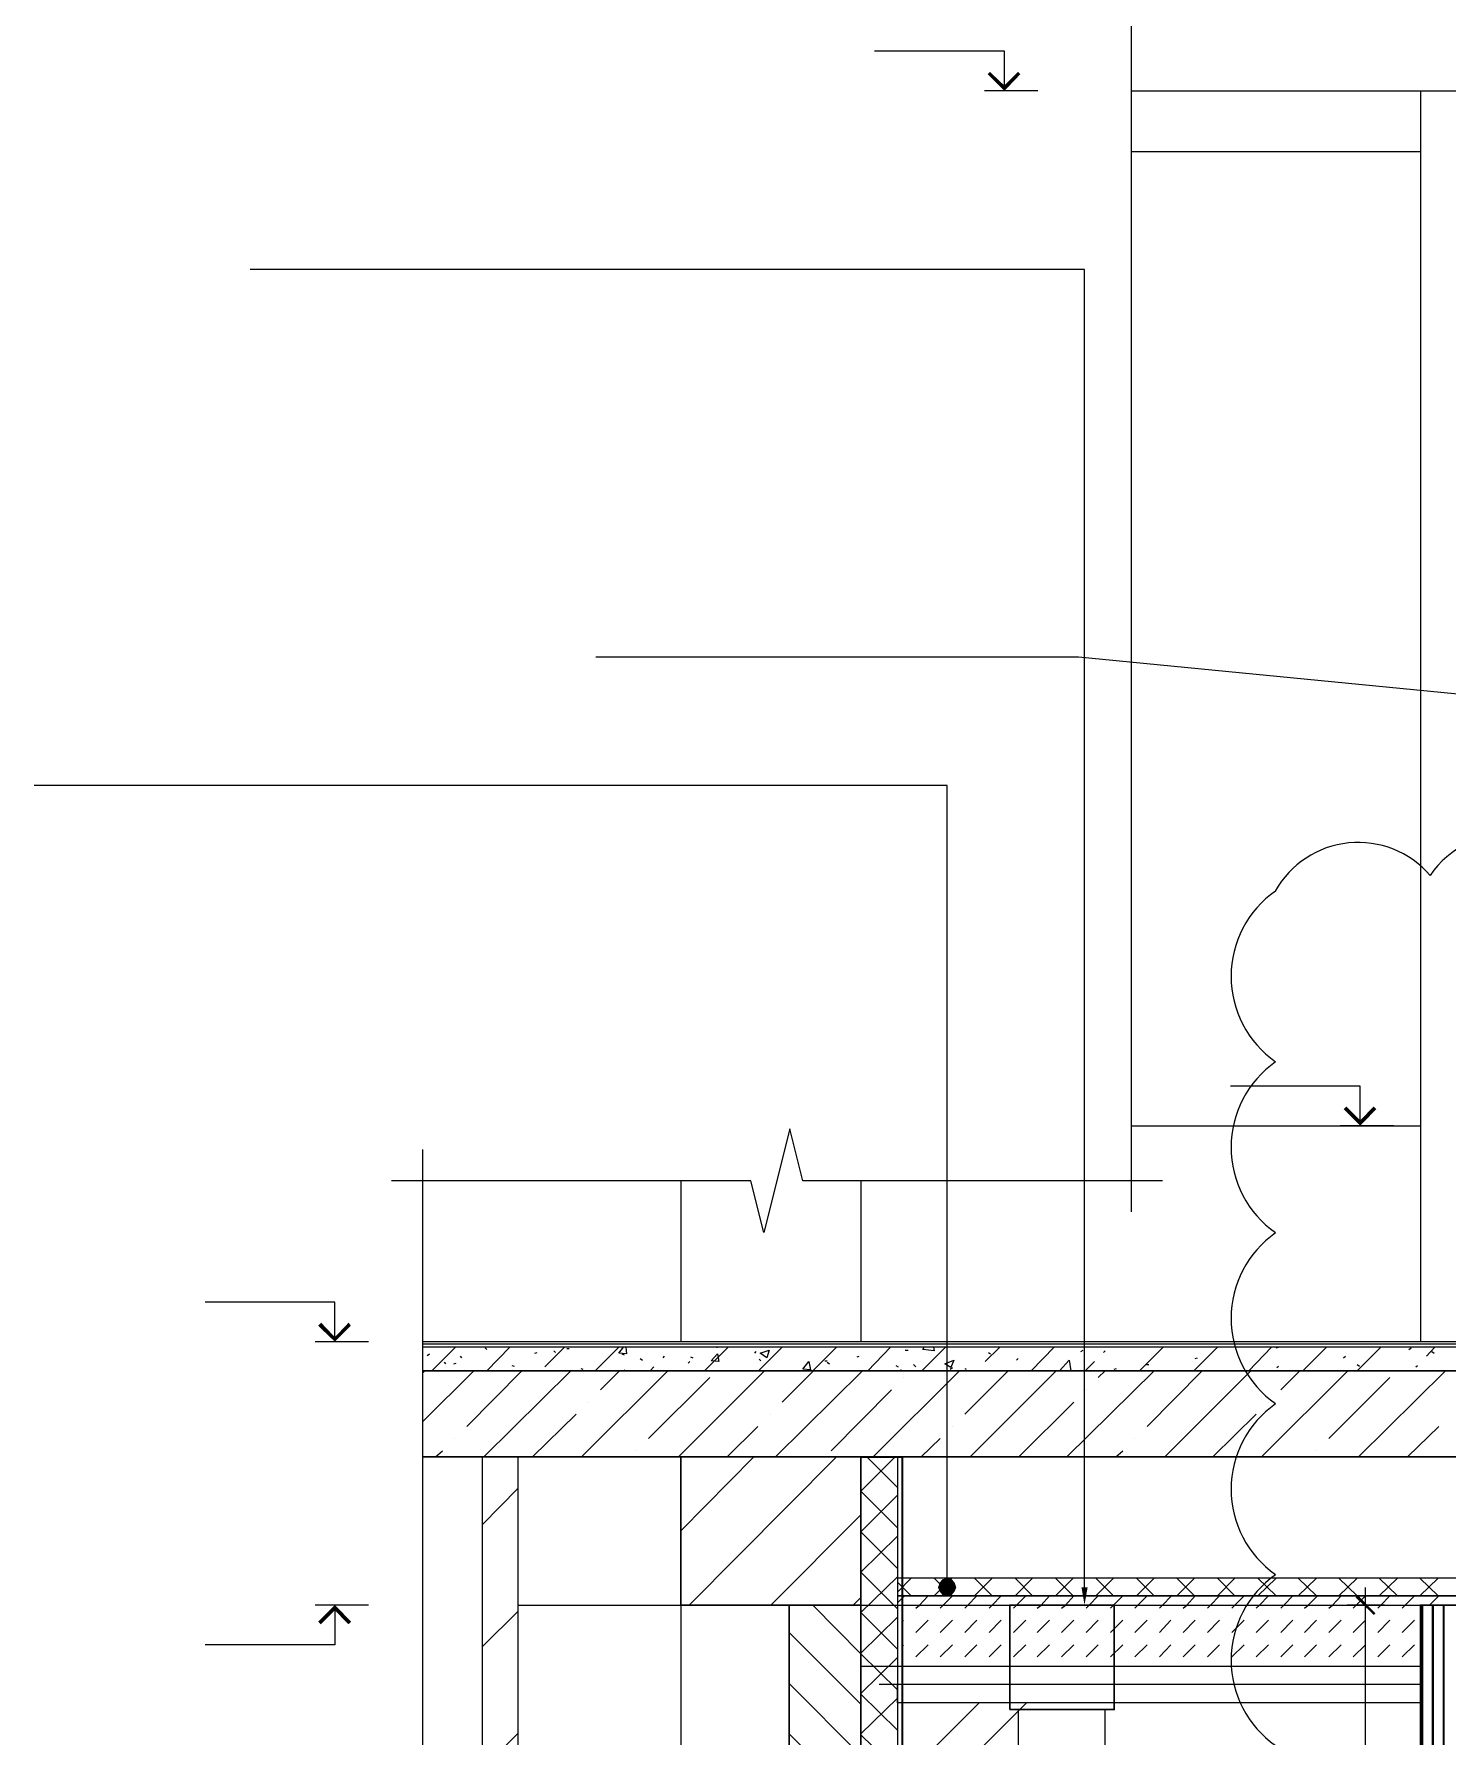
# Model space of a CAD drawing. Header units: millimetres. Extents: x -356862 to 418287, y 0 to 839748.
# Drawn here: x 314505 to 318425, y 778273 to 782997 of the extents above; entities that cross this region are included whole.
import ezdxf

# ---------------------------------------------------------------- set-up
doc = ezdxf.new("R2010")
doc.units = ezdxf.units.MM
doc.layers.add('PDF _Геометрия', color=7, linetype='Continuous', true_color=0xbababa)
doc.layers.add('PDF _Сплошная заливка', color=7, linetype='Continuous', true_color=0xf50000)

msp = doc.modelspace()

# ---------------------------------------------------------------- linework, layer by layer
at = {"layer": 'PDF _Геометрия', "color": 7, "lineweight": 5}
for points in [[(317546.6074, 788544.0344), (317546.6074, 788457.2401), (317546.6074, 784208.5506), (317402.6558, 784172.5627), (317692.6759, 784100.5869), (317546.6074, 784064.599), (317546.6074, 779815.9094), (317546.6074, 779729.1151)], [(317546.6074, 782838.8933), (318598.7243, 782838.8933)], [(318348.9259, 782669.5385), (317546.6074, 782669.5385)], [(317633.4018, 779815.9094), (317546.6074, 779815.9094), (316636.3251, 779815.9094), (316600.3372, 779959.8611), (316528.3614, 779671.9578), (316492.3735, 779815.9094), (315582.0913, 779815.9094), (315495.2969, 779815.9094)], [(317546.6074, 779968.3288), (318348.9259, 779968.3288)], [(315582.0913, 779902.7038), (315582.0913, 779815.9094), (315582.0913, 777379.3167), (315438.1397, 777343.3288), (315726.0429, 777271.353), (315582.0913, 777235.3651), (315582.0913, 774796.6554), (315582.0913, 774709.8611)], [(318975.5388, 779288.7925), (318848.5227, 779288.7925), (318848.5227, 779369.2361), (315582.0913, 779369.2361)], [(318848.5227, 779362.8853), (315582.0913, 779362.8853)], [(318848.5227, 779354.4175), (315582.0913, 779354.4175)], [(315747.2122, 779049.5788), (315747.2122, 775167.1191)], [(315846.7082, 775037.9861), (315846.7082, 779049.5788)], [(315846.7082, 778638.8933), (316297.6155, 778638.8933)], [(316797.2122, 778638.8933), (318598.7243, 778638.8933)], [(316797.2122, 778469.5385), (318348.9259, 778469.5385)]]:
    msp.add_lwpolyline(points, dxfattribs=at)
at = {"layer": 'PDF _Геометрия', "color": 112, "lineweight": 5, "true_color": 0x00b85c}
for points in [[(317195.1961, 782838.8933), (317195.1961, 782948.974), (316835.3171, 782948.974)], [(317288.3413, 782838.8933), (317140.1558, 782838.8933)], [(318181.688, 779968.3288), (318181.688, 780078.4094), (317821.809, 780078.4094)], [(318274.8332, 779968.3288), (318126.6477, 779968.3288)], [(315338.6437, 779369.2361), (315338.6437, 779479.3167), (314978.7647, 779479.3167)], [(315431.7888, 779369.2361), (315283.6034, 779369.2361)], [(315338.6437, 778638.8933), (315338.6437, 778528.8127), (314978.7647, 778528.8127)], [(315431.7888, 778638.8933), (315283.6034, 778638.8933)]]:
    msp.add_lwpolyline(points, dxfattribs=at)
at = {"layer": 'PDF _Геометрия', "color": 7, "lineweight": 9}
for points in [[(318348.9259, 782838.8933), (318348.9259, 779369.2361)], [(316297.6155, 779815.9094), (316297.6155, 779369.2361)], [(316797.2122, 779815.9094), (316797.2122, 779369.2361)], [(316297.6155, 778638.8933), (316297.6155, 775037.9861)], [(318348.9259, 778638.8933), (318348.9259, 775167.1191)]]:
    msp.add_lwpolyline(points, dxfattribs=at)
at = {"layer": 'PDF _Геометрия', "color": 251, "lineweight": 20, "true_color": 0x545454}
for points in [[(317417.4743, 778687.5828), (317417.4743, 782343.5304), (317267.1719, 782343.5304), (315103.6638, 782343.5304)], [(318990.3574, 781113.5909), (318964.9542, 781115.7078), (317400.5388, 781268.1272), (317250.2364, 781268.1272), (316062.6356, 781268.1272)], [(317036.4259, 778712.9861), (317036.4259, 778738.3893), (317036.4259, 780912.482), (316943.2808, 780912.482), (314504.5711, 780912.482)]]:
    msp.add_lwpolyline(points, dxfattribs=at)
at = {"layer": 'PDF _Геометрия', "color": 1, "lineweight": 20}
msp.add_lwpolyline([(318849.1378, 780662.8363, 0.520540033), (318375.7449, 780662.8363, 0.520570354), (317946.3218, 780619.4082)], format="xyb", dxfattribs=at)
at = {"layer": 'PDF _Геометрия', "color": 112, "lineweight": 0, "true_color": 0x00b85c, "const_width": 10.4783}
for points in [[(318139.3493, 780018.0768), (318181.688, 779975.7381), (318222.9683, 780018.0768)], [(315296.305, 778589.1453), (315338.6437, 778631.484), (315379.9239, 778589.1453)]]:
    msp.add_lwpolyline(points, dxfattribs=at)
at = {"layer": 'PDF _Геометрия', "lineweight": 5}
for points in [[(315594.7929, 779331.1312), (315601.1437, 779335.3651)], [(315607.4945, 779288.7925), (315673.1195, 779354.4175)], [(315685.8211, 779329.0143), (315690.055, 779324.7804)], [(315755.68, 779352.3006), (315759.9138, 779348.0667)], [(315759.9138, 779288.7925), (315823.4219, 779354.4175)], [(315893.2808, 779337.482), (315899.6316, 779339.599)], [(315920.8009, 779299.3772), (315975.8413, 779354.4175)], [(315946.2042, 779343.8328), (315950.438, 779339.599)], [(315982.1921, 779350.1836), (315988.5429, 779350.1836)], [(316024.5308, 779354.4175), (316024.5308, 779354.4175)], [(316060.5187, 779288.7925), (316126.1437, 779354.4175)], [(316145.1961, 779354.4175), (316147.313, 779335.3651), (316126.1437, 779337.482), (316138.8453, 779354.4175)], [(316134.6114, 779335.3651), (316140.9622, 779333.2482)], [(316185.4179, 779322.6635), (316191.7687, 779318.4296)], [(316248.9259, 779324.7804), (316253.1598, 779329.0143)], [(316325.1356, 779326.8974), (316331.4864, 779324.7804)], [(316363.2405, 779288.7925), (316428.8655, 779354.4175)], [(316397.1114, 779354.4175), (316399.2284, 779354.4175)], [(316502.9582, 779337.482), (316507.1921, 779341.7159)], [(316513.5429, 779288.7925), (316579.1679, 779354.4175)], [(316515.6598, 779320.5465), (316519.8937, 779316.3127)], [(316663.8453, 779288.7925), (316729.4703, 779354.4175)], [(316697.7163, 779316.3127), (316704.0671, 779316.3127)], [(316786.6276, 779326.8974), (316792.9784, 779329.0143)], [(316816.2647, 779288.7925), (316879.7727, 779354.4175)], [(316919.9945, 779345.9498), (316928.4622, 779345.9498)], [(316966.5671, 779288.7925), (317032.1921, 779354.4175)], [(316998.3211, 779354.4175), (317000.438, 779343.8328), (316968.684, 779348.0667), (316972.9179, 779354.4175)], [(317142.2727, 779314.1957), (317182.4945, 779354.4175)], [(317150.7405, 779339.599), (317157.0913, 779335.3651)], [(317229.0671, 779318.4296), (317233.3009, 779322.6635)], [(317269.2888, 779288.7925), (317332.7969, 779354.4175)], [(317351.8493, 779288.7925), (317347.6155, 779288.7925), (317375.1356, 779318.4296), (317379.3695, 779288.7925)], [(317406.8897, 779341.7159), (317413.2405, 779345.9498)], [(317470.3977, 779339.599), (317474.6316, 779343.8328)], [(317569.8937, 779288.7925), (317635.5187, 779354.4175)], [(317720.1961, 779288.7925), (317785.8211, 779354.4175)], [(317724.43, 779322.6635), (317730.7808, 779324.7804)], [(317872.6155, 779288.7925), (317936.1235, 779354.4175)], [(317948.8251, 779352.3006), (317955.1759, 779354.4175)], [(318022.9179, 779288.7925), (318088.5429, 779354.4175)], [(318135.1155, 779324.7804), (318141.4663, 779329.0143)], [(318173.2203, 779288.7925), (318238.8453, 779354.4175)], [(318317.1719, 779348.0667), (318323.5227, 779352.3006)], [(318365.8614, 779329.0143), (318389.1477, 779354.4175)], [(318380.68, 779341.7159), (318387.0308, 779337.482)], [(315582.0913, 779146.9578), (315723.9259, 779288.7925)], [(315582.0913, 779282.4417), (315588.4421, 779288.7925)], [(315641.3655, 779312.0788), (315645.5993, 779307.8449)], [(315668.8856, 779307.8449), (315675.2364, 779309.9619)], [(315704.8735, 779134.2562), (315857.2929, 779288.7925)], [(315751.4461, 779049.5788), (315992.7768, 779288.7925)], [(315829.7727, 779303.6111), (315836.1235, 779301.4941)], [(316020.2969, 779295.1433), (316026.6477, 779293.0264)], [(316022.4138, 779049.5788), (316261.6276, 779288.7925)], [(316075.3372, 779235.8691), (316128.2606, 779288.7925)], [(316138.8453, 779288.7925), (316143.0792, 779290.9094)], [(316208.7042, 779100.3853), (316378.059, 779269.7401)], [(316212.938, 779288.7925), (316223.5227, 779299.3772)], [(316291.2647, 779049.5788), (316530.4784, 779288.7925)], [(316318.7848, 779309.9619), (316323.0187, 779314.1957)], [(316560.1155, 779049.5788), (316801.4461, 779288.7925)], [(316579.1679, 779201.9982), (316665.9622, 779288.7925)], [(316704.0671, 779312.0788), (316710.4179, 779307.8449)], [(316831.0832, 779049.5788), (317070.2969, 779288.7925)], [(316894.5913, 779303.6111), (316900.9421, 779299.3772)], [(316907.2929, 779288.7925), (316909.4098, 779290.9094), (316909.4098, 779288.7925)], [(316915.7606, 779269.7401), (316915.7606, 779269.7401)], [(316943.2808, 779305.728), (316949.6316, 779299.3772)], [(317044.8937, 779293.0264), (317051.2445, 779297.2603)], [(317085.1155, 779295.1433), (317089.3493, 779293.0264)], [(317085.1155, 779168.1272), (317205.7808, 779288.7925)], [(317099.934, 779049.5788), (317339.1477, 779288.7925)], [(317116.8695, 779288.7925), (317118.9864, 779288.7925)], [(317368.7848, 779049.5788), (317610.1155, 779288.7925)], [(317419.5913, 779288.7925), (317444.9945, 779314.1957)], [(317455.5792, 779269.7401), (317474.6316, 779288.7925)], [(317500.0348, 779293.0264), (317506.3856, 779295.1433)], [(317563.5429, 779288.7925), (317565.6598, 779288.7925)], [(317565.6598, 779288.7925), (317565.6598, 779288.7925)], [(317588.9461, 779305.728), (317595.2969, 779305.728)], [(317591.063, 779134.2562), (317743.4824, 779288.7925)], [(317639.7526, 779049.5788), (317878.9663, 779288.7925)], [(317908.6034, 779049.5788), (318147.8171, 779288.7925)], [(317950.9421, 779297.2603), (317955.1759, 779301.4941)], [(317961.5268, 779235.8691), (318014.4501, 779288.7925)], [(318094.8937, 779100.3853), (318264.2485, 779269.7401)], [(318173.2203, 779305.728), (318179.5711, 779301.4941)], [(318177.4542, 779049.5788), (318418.7848, 779288.7925)], [(318336.2243, 779299.3772), (318340.4582, 779303.6111)], [(316714.6518, 779066.5143), (316881.8897, 779235.8691)], [(317421.7082, 779235.8691), (317421.7082, 779235.8691)], [(316041.4663, 779201.9982), (316041.4663, 779201.9982)], [(317235.4179, 779049.5788), (317387.8372, 779201.9982)], [(317927.6558, 779201.9982), (317927.6558, 779201.9982)], [(315886.93, 779049.5788), (316007.5953, 779168.1272)], [(316426.7485, 779049.5788), (316511.4259, 779134.2562)], [(316545.2969, 779168.1272), (316545.2969, 779168.1272)], [(317051.2445, 779134.2562), (317051.2445, 779134.2562)], [(317773.1195, 779049.5788), (317893.7848, 779168.1272)], [(318312.938, 779049.5788), (318399.7324, 779134.2562)], [(315671.0026, 779100.3853), (315671.0026, 779100.3853)], [(316964.4501, 779049.5788), (317017.3735, 779100.3853)], [(317557.1921, 779100.3853), (317557.1921, 779100.3853)], [(315618.0792, 779049.5788), (315637.1316, 779066.5143)], [(316174.8332, 779066.5143), (316174.8332, 779066.5143)], [(316297.6155, 778844.2361), (316500.8413, 779049.5788)], [(316320.9018, 778638.8933), (316729.4703, 779049.5788)], [(317504.2687, 779049.5788), (317523.3211, 779066.5143)], [(318061.0227, 779066.5143), (318061.0227, 779066.5143)], [(315747.2122, 778861.1715), (315846.7082, 778962.7844)], [(316547.4138, 778638.8933), (316797.2122, 778888.6917)], [(316776.0429, 778638.8933), (316797.2122, 778660.0627)], [(315747.2122, 778522.4619), (315846.7082, 778621.9578)], [(316797.2122, 778503.4094), (316663.8453, 778638.8933)], [(316797.2122, 778363.6917), (316598.2203, 778562.6836)], [(316797.2122, 778221.857), (316598.2203, 778420.849)], [(315747.2122, 778183.7522), (315846.7082, 778283.2482)], [(316797.2122, 778080.0224), (316598.2203, 778281.1312)]]:
    msp.add_lwpolyline(points, dxfattribs=at)
for points in [[(316399.2284, 779335.3651), (316403.4622, 779314.1957), (316382.2929, 779316.3127)], [(316543.18, 779345.9498), (316536.8292, 779324.7804), (316517.7768, 779337.482)], [(317055.4784, 779318.4296), (317047.0106, 779297.2603), (317030.0751, 779307.8449)], [(316653.2606, 779314.1957), (316657.4945, 779290.9094), (316636.3251, 779293.0264)]]:
    msp.add_lwpolyline(points, close=True, dxfattribs=at)
at = {"layer": 'PDF _Геометрия', "color": 7, "lineweight": 30}
for points in [[(315582.0913, 779049.5788), (318598.7243, 779049.5788), (318598.7243, 778638.8933), (318848.5227, 778638.8933), (318848.5227, 779049.5788), (318848.5227, 779288.7925), (315582.0913, 779288.7925)], [(316297.6155, 779049.5788), (316297.6155, 778638.8933), (316797.2122, 778638.8933), (316797.2122, 779049.5788)]]:
    msp.add_lwpolyline(points, dxfattribs=at)
at = {"layer": 'PDF _Геометрия', "color": 161, "lineweight": 9, "true_color": 0x7f9fff}
for points in [[(316898.8251, 778852.7038), (316797.2122, 778954.3167), (316892.4743, 779049.5788)], [(316898.8251, 778964.9014), (316814.1477, 779049.5788)], [(316898.8251, 778740.5062), (316797.2122, 778842.1191), (316898.8251, 778943.732)], [(316898.8251, 778628.3086), (316797.2122, 778729.9215), (316898.8251, 778829.4175)], [(316898.8251, 778516.1111), (316797.2122, 778617.724), (316898.8251, 778717.2199)], [(316797.2122, 778505.5264), (316898.8251, 778605.0224)], [(316898.8251, 778403.9135), (316797.2122, 778503.4094)], [(316797.2122, 778393.3288), (316898.8251, 778492.8248)], [(316898.8251, 778291.7159), (316797.2122, 778391.2119)], [(316797.2122, 778281.1312), (316898.8251, 778380.6272)], [(316898.8251, 778179.5183), (316797.2122, 778279.0143)]]:
    msp.add_lwpolyline(points, dxfattribs=at)
msp.add_lwpolyline([(316797.2122, 779049.5788), (316898.8251, 779049.5788), (316898.8251, 776168.4296), (316797.2122, 776168.4296)], close=True, dxfattribs=at)
at = {"layer": 'PDF _Геометрия', "color": 161, "lineweight": 35, "true_color": 0x7f9fff}
msp.add_lwpolyline([(316797.2122, 779049.5788), (316911.5268, 779049.5788), (316911.5268, 776168.4296), (316797.2122, 776168.4296)], dxfattribs=at)
at = {"layer": 'PDF _Геометрия', "color": 11, "lineweight": 5, "true_color": 0xff6666}
for points in [[(316898.8251, 778674.8812), (316936.93, 778712.9861)], [(316936.93, 778664.2965), (316898.8251, 778702.4014)], [(317000.438, 778664.2965), (317049.1276, 778712.9861)], [(317049.1276, 778664.2965), (317000.438, 778712.9861)], [(317112.6356, 778664.2965), (317161.3251, 778712.9861)], [(317161.3251, 778664.2965), (317112.6356, 778712.9861)], [(317224.8332, 778664.2965), (317273.5227, 778712.9861)], [(317273.5227, 778664.2965), (317224.8332, 778712.9861)], [(317337.0308, 778664.2965), (317385.7203, 778712.9861)], [(317385.7203, 778664.2965), (317337.0308, 778712.9861)], [(317449.2284, 778664.2965), (317497.9179, 778712.9861)], [(317497.9179, 778664.2965), (317449.2284, 778712.9861)], [(317561.4259, 778664.2965), (317610.1155, 778712.9861)], [(317610.1155, 778664.2965), (317561.4259, 778712.9861)], [(317673.6235, 778664.2965), (317722.313, 778712.9861)], [(317722.313, 778664.2965), (317673.6235, 778712.9861)], [(317785.8211, 778664.2965), (317834.5106, 778712.9861)], [(317834.5106, 778664.2965), (317785.8211, 778712.9861)], [(317898.0187, 778664.2965), (317948.8251, 778712.9861)], [(317948.8251, 778664.2965), (317898.0187, 778712.9861)], [(318010.2163, 778664.2965), (318061.0227, 778712.9861)], [(318061.0227, 778664.2965), (318010.2163, 778712.9861)], [(318122.4138, 778664.2965), (318173.2203, 778712.9861)], [(318173.2203, 778664.2965), (318122.4138, 778712.9861)], [(318234.6114, 778664.2965), (318285.4179, 778712.9861)], [(318285.4179, 778664.2965), (318234.6114, 778712.9861)], [(318346.809, 778664.2965), (318397.6155, 778712.9861)], [(318397.6155, 778664.2965), (318346.809, 778712.9861)]]:
    msp.add_lwpolyline(points, dxfattribs=at)
for points in [[(316898.8251, 778664.2965), (318598.7243, 778664.2965), (318598.7243, 778712.9861), (316898.8251, 778712.9861)], [(316898.8251, 778638.8933), (318598.7243, 778638.8933), (318598.7243, 778664.2965), (316898.8251, 778664.2965)]]:
    msp.add_lwpolyline(points, close=True, dxfattribs=at)
at = {"layer": 'PDF _Геометрия', "color": 254, "lineweight": 5, "true_color": 0xd4d4d4}
for points in [[(316898.8251, 778645.2441), (316917.8776, 778664.2965)], [(316960.2163, 778638.8933), (316983.5026, 778664.2965)], [(317025.8413, 778638.8933), (317051.2445, 778664.2965)], [(317093.5832, 778638.8933), (317118.9864, 778664.2965)], [(317161.3251, 778638.8933), (317186.7284, 778664.2965)], [(317229.0671, 778638.8933), (317254.4703, 778664.2965)], [(317296.809, 778638.8933), (317320.0953, 778664.2965)], [(317364.5509, 778638.8933), (317387.8372, 778664.2965)], [(317430.1759, 778638.8933), (317455.5792, 778664.2965)], [(317497.9179, 778638.8933), (317523.3211, 778664.2965)], [(317565.6598, 778638.8933), (317591.063, 778664.2965)], [(317633.4018, 778638.8933), (317658.805, 778664.2965)], [(317701.1437, 778638.8933), (317724.43, 778664.2965)], [(317766.7687, 778638.8933), (317792.1719, 778664.2965)], [(317834.5106, 778638.8933), (317859.9138, 778664.2965)], [(317902.2526, 778638.8933), (317927.6558, 778664.2965)], [(317969.9945, 778638.8933), (317995.3977, 778664.2965)], [(318037.7364, 778638.8933), (318063.1397, 778664.2965)], [(318105.4784, 778638.8933), (318128.7647, 778664.2965)], [(318171.1034, 778638.8933), (318196.5066, 778664.2965)], [(318238.8453, 778638.8933), (318264.2485, 778664.2965)], [(318306.5872, 778638.8933), (318331.9905, 778664.2965)], [(318374.3292, 778638.8933), (318399.7324, 778664.2965)]]:
    msp.add_lwpolyline(points, dxfattribs=at)
at = {"layer": 'PDF _Геометрия', "color": 7, "lineweight": 18}
for points in [[(318196.5066, 777017.3207), (318196.5066, 778687.5828)], [(318249.43, 778638.8933), (318145.7001, 778638.8933)]]:
    msp.add_lwpolyline(points, dxfattribs=at)
at = {"layer": 'PDF _Геометрия', "color": 8, "lineweight": 30, "true_color": 0x767676}
msp.add_lwpolyline([(316598.2203, 778638.8933), (316598.2203, 776168.4296), (316797.2122, 776168.4296), (316797.2122, 778638.8933)], dxfattribs=at)
at = {"layer": 'PDF _Геометрия', "lineweight": 18}
for points in [[(316949.6316, 778630.4256), (316960.2163, 778638.8933)], [(317017.3735, 778630.4256), (317025.8413, 778638.8933)], [(317085.1155, 778630.4256), (317093.5832, 778638.8933)], [(317152.8574, 778630.4256), (317161.3251, 778638.8933)], [(317220.5993, 778630.4256), (317229.0671, 778638.8933)], [(317286.2243, 778630.4256), (317296.809, 778638.8933)], [(317353.9663, 778630.4256), (317364.5509, 778638.8933)], [(317421.7082, 778630.4256), (317430.1759, 778638.8933)], [(317489.4501, 778630.4256), (317497.9179, 778638.8933)], [(317557.1921, 778630.4256), (317565.6598, 778638.8933)], [(317624.934, 778630.4256), (317633.4018, 778638.8933)], [(317690.559, 778630.4256), (317701.1437, 778638.8933)], [(317758.3009, 778630.4256), (317766.7687, 778638.8933)], [(317826.0429, 778630.4256), (317834.5106, 778638.8933)], [(317893.7848, 778630.4256), (317902.2526, 778638.8933)], [(317961.5268, 778630.4256), (317969.9945, 778638.8933)], [(318027.1518, 778630.4256), (318037.7364, 778638.8933)], [(318094.8937, 778630.4256), (318105.4784, 778638.8933)], [(318162.6356, 778630.4256), (318171.1034, 778638.8933)], [(318230.3776, 778630.4256), (318238.8453, 778638.8933)], [(318298.1195, 778630.4256), (318306.5872, 778638.8933)], [(316911.5268, 778590.2038), (316915.7606, 778596.5546)], [(316949.6316, 778562.6836), (316983.5026, 778596.5546)], [(317017.3735, 778562.6836), (317051.2445, 778596.5546)], [(317085.1155, 778562.6836), (317118.9864, 778596.5546)], [(317152.8574, 778562.6836), (317186.7284, 778596.5546)], [(317220.5993, 778562.6836), (317254.4703, 778596.5546)], [(317286.2243, 778562.6836), (317320.0953, 778596.5546)], [(317353.9663, 778562.6836), (317387.8372, 778596.5546)], [(317421.7082, 778562.6836), (317455.5792, 778596.5546)], [(317489.4501, 778562.6836), (317523.3211, 778596.5546)], [(317557.1921, 778562.6836), (317591.063, 778596.5546)], [(317624.934, 778562.6836), (317656.688, 778596.5546)], [(317690.559, 778562.6836), (317724.43, 778596.5546)], [(317758.3009, 778562.6836), (317792.1719, 778596.5546)], [(317826.0429, 778562.6836), (317859.9138, 778596.5546)], [(317893.7848, 778562.6836), (317927.6558, 778596.5546)], [(317961.5268, 778562.6836), (317995.3977, 778596.5546)], [(318027.1518, 778562.6836), (318061.0227, 778596.5546)], [(318094.8937, 778562.6836), (318128.7647, 778596.5546)], [(318162.6356, 778562.6836), (318196.5066, 778596.5546)], [(318230.3776, 778562.6836), (318264.2485, 778596.5546)], [(318298.1195, 778562.6836), (318331.9905, 778596.5546)], [(316911.5268, 778522.4619), (316915.7606, 778528.8127)], [(316949.6316, 778494.9417), (316983.5026, 778528.8127)], [(317017.3735, 778494.9417), (317051.2445, 778528.8127)], [(317085.1155, 778494.9417), (317118.9864, 778528.8127)], [(317152.8574, 778494.9417), (317186.7284, 778528.8127)], [(317220.5993, 778494.9417), (317254.4703, 778528.8127)], [(317286.2243, 778494.9417), (317320.0953, 778528.8127)], [(317353.9663, 778494.9417), (317387.8372, 778528.8127)], [(317421.7082, 778494.9417), (317455.5792, 778528.8127)], [(317489.4501, 778494.9417), (317523.3211, 778528.8127)], [(317557.1921, 778494.9417), (317591.063, 778528.8127)], [(317624.934, 778494.9417), (317656.688, 778528.8127)], [(317690.559, 778494.9417), (317724.43, 778528.8127)], [(317758.3009, 778494.9417), (317792.1719, 778528.8127)], [(317826.0429, 778494.9417), (317859.9138, 778528.8127)], [(317893.7848, 778494.9417), (317927.6558, 778528.8127)], [(317961.5268, 778494.9417), (317995.3977, 778528.8127)], [(318027.1518, 778494.9417), (318061.0227, 778528.8127)], [(318094.8937, 778494.9417), (318128.7647, 778528.8127)], [(318162.6356, 778494.9417), (318196.5066, 778528.8127)], [(318230.3776, 778494.9417), (318264.2485, 778528.8127)], [(318298.1195, 778494.9417), (318331.9905, 778528.8127)]]:
    msp.add_lwpolyline(points, dxfattribs=at)
at = {"layer": 'PDF _Геометрия', "color": 252, "lineweight": 30, "true_color": 0x989898}
msp.add_lwpolyline([(317210.0147, 778348.8732), (317500.0348, 778348.8732), (317500.0348, 778638.8933), (317210.0147, 778638.8933)], close=True, dxfattribs=at)
at = {"layer": 'PDF _Геометрия', "color": 150, "lineweight": 30, "true_color": 0x0080ff}
msp.add_lwpolyline([(318848.5227, 778638.8933), (318848.5227, 775167.1191), (318348.9259, 775167.1191), (318348.9259, 778638.8933)], close=True, dxfattribs=at)
at = {"layer": 'PDF _Геометрия', "color": 254, "lineweight": 5, "true_color": 0xdcdcdc}
for points in [[(318353.1598, 778638.8933), (318353.1598, 775167.1191)], [(318382.7969, 778638.8933), (318382.7969, 775167.1191)], [(318412.434, 778638.8933), (318412.434, 775167.1191)]]:
    msp.add_lwpolyline(points, close=True, dxfattribs=at)
for points in [[(318355.2768, 775167.1191), (318355.2768, 778638.8933)], [(318384.9138, 775167.1191), (318384.9138, 778638.8933)], [(318414.5509, 775167.1191), (318414.5509, 778638.8933)], [(316898.8251, 778010.1635), (317256.5872, 778367.9256)], [(316898.8251, 778141.4135), (317125.3372, 778367.9256)]]:
    msp.add_lwpolyline(points, dxfattribs=at)
at = {"layer": 'PDF _Геометрия', "color": 252, "lineweight": 5, "true_color": 0x989898}
for points in [[(318348.9259, 778418.732), (316848.0187, 778418.732)], [(318348.9259, 778367.9256), (316898.8251, 778367.9256), (316898.8251, 778418.732)]]:
    msp.add_lwpolyline(points, dxfattribs=at)
msp.add_lwpolyline([(317353.9663, 778247.2603), (317474.6316, 778247.2603), (317474.6316, 778348.8732), (317353.9663, 778348.8732), (317233.3009, 778348.8732), (317233.3009, 778247.2603)], close=True, dxfattribs=at)
at = {"layer": 'PDF _Геометрия', "color": 1, "lineweight": 20}
for centre in [(318112.824, 780382.7658), (318112.824, 779908.5528), (318112.824, 779434.3399), (318112.824, 778960.127), (318112.824, 778485.914)]:
    msp.add_arc(centre, 288.9616, 125.0024359, 234.9975641, dxfattribs=at)
at = {"layer": 'PDF _Сплошная заливка', "color": 112, "true_color": 0x00b85c, "transparency": 33554559}
for points in [[(317148.6235, 782885.4659), (317154.9743, 782891.8167), (317195.1961, 782838.8933)], [(317154.9743, 782891.8167), (317195.1961, 782838.8933), (317195.1961, 782853.7119)], [(317195.1961, 782853.7119), (317239.6518, 782885.4659), (317233.3009, 782891.8167)], [(317195.1961, 782838.8933), (317195.1961, 782853.7119), (317239.6518, 782885.4659)], [(315292.0711, 779413.6917), (315300.5388, 779422.1594), (315338.6437, 779369.2361)], [(315300.5388, 779422.1594), (315338.6437, 779369.2361), (315338.6437, 779381.9377)], [(315338.6437, 779381.9377), (315383.0993, 779413.6917), (315376.7485, 779422.1594)], [(315338.6437, 779369.2361), (315338.6437, 779381.9377), (315383.0993, 779413.6917)]]:
    msp.add_solid(points, dxfattribs=at)
at = {"layer": 'PDF _Сплошная заливка', "color": 251, "true_color": 0x545454, "transparency": 33554559}
for points in [[(317023.7243, 778710.8691), (317036.4259, 778687.5828), (317015.2566, 778700.2844)], [(317036.4259, 778712.9861), (317023.7243, 778710.8691), (317036.4259, 778687.5828)], [(317036.4259, 778687.5828), (317049.1276, 778710.8691), (317036.4259, 778712.9861)], [(317057.5953, 778700.2844), (317036.4259, 778687.5828), (317049.1276, 778710.8691)], [(317036.4259, 778687.5828), (317015.2566, 778700.2844), (317011.0227, 778687.5828)], [(317011.0227, 778687.5828), (317015.2566, 778676.9982), (317036.4259, 778687.5828)], [(317015.2566, 778676.9982), (317036.4259, 778687.5828), (317023.7243, 778666.4135)], [(317036.4259, 778687.5828), (317023.7243, 778666.4135), (317036.4259, 778664.2965)], [(317061.8292, 778687.5828), (317057.5953, 778700.2844), (317036.4259, 778687.5828)], [(317036.4259, 778664.2965), (317049.1276, 778666.4135), (317036.4259, 778687.5828)], [(317049.1276, 778666.4135), (317036.4259, 778687.5828), (317057.5953, 778676.9982)], [(317036.4259, 778687.5828), (317057.5953, 778676.9982), (317061.8292, 778687.5828)], [(317425.9421, 778687.5828), (317417.4743, 778638.8933), (317409.0066, 778687.5828)]]:
    msp.add_solid(points, dxfattribs=at)
at = {"layer": 'PDF _Сплошная заливка', "color": 7, "transparency": 33554559}
for points in [[(318224.0268, 778615.607), (318168.9864, 778660.0627), (318175.3372, 778666.4135)], [(318219.7929, 778611.3732), (318224.0268, 778615.607), (318168.9864, 778660.0627)]]:
    msp.add_solid(points, dxfattribs=at)

doc.saveas('drawing.dxf')
